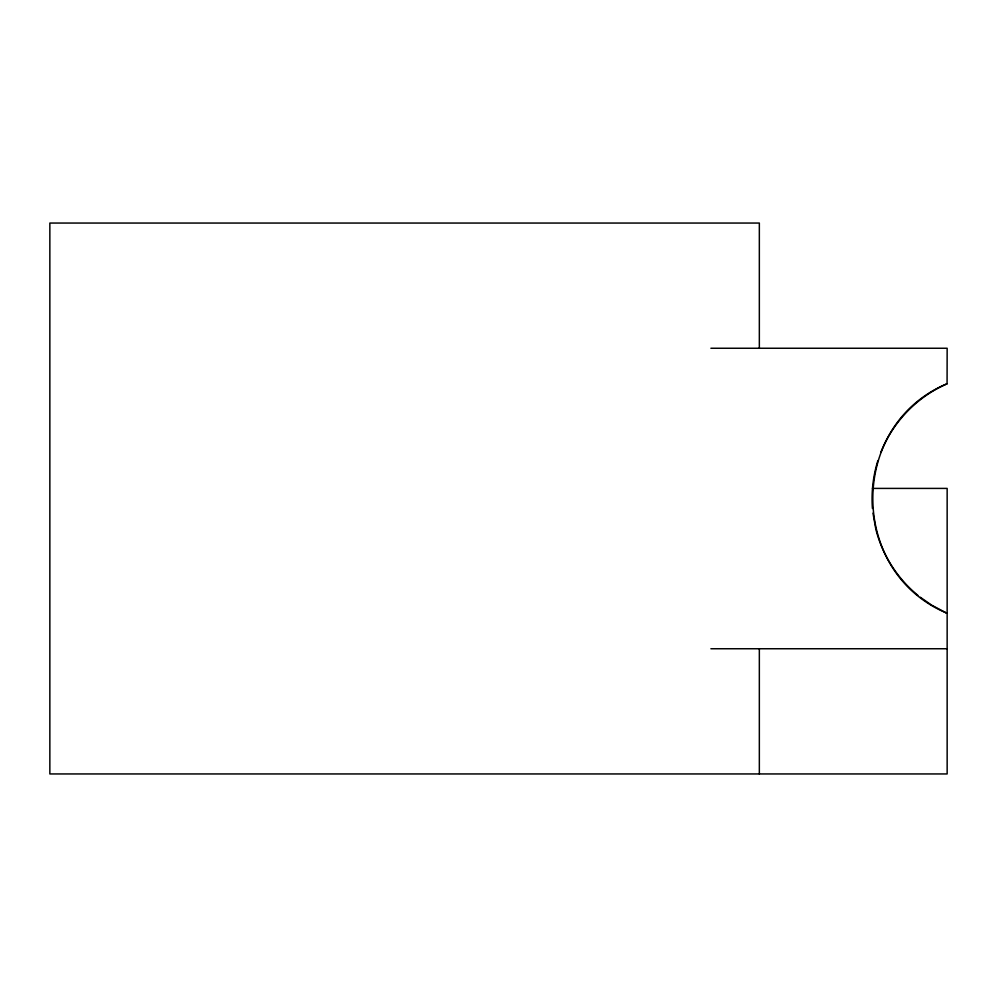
<?xml version="1.0" encoding="UTF-8"?>
<svg xmlns="http://www.w3.org/2000/svg" width="997" height="997" viewBox="0 0 997 997"><rect width="100%" height="100%" fill="white"/><g stroke="black" fill="none" stroke-linecap="round" stroke-linejoin="round"><path stroke-width="1.5" d="M877.796 460.938C873.036 476.267 871.241 492.468 872.425 508.482M880.912 452.189C892.901 421.893 917.165 396.744 947.063 383.783M710.898 348.252L947.15 348.252L947.075 383.783C848.011 424.996 848.123 572.203 947.138 613.255M872.45 488.405L947.15 488.405L947.15 773.946L49.85 773.946L49.85 223.054L759.34 223.054L759.34 348.252M710.898 648.748L947.15 648.748M945.941 612.719L946.764 613.08M945.63 612.582L931.734 605.204L920.268 597.215M917.876 595.346C897.4 578.584 882.519 555.192 875.939 529.557M875.653 528.186L872.973 513.143M759.34 648.748L759.34 773.946"/></g></svg>
